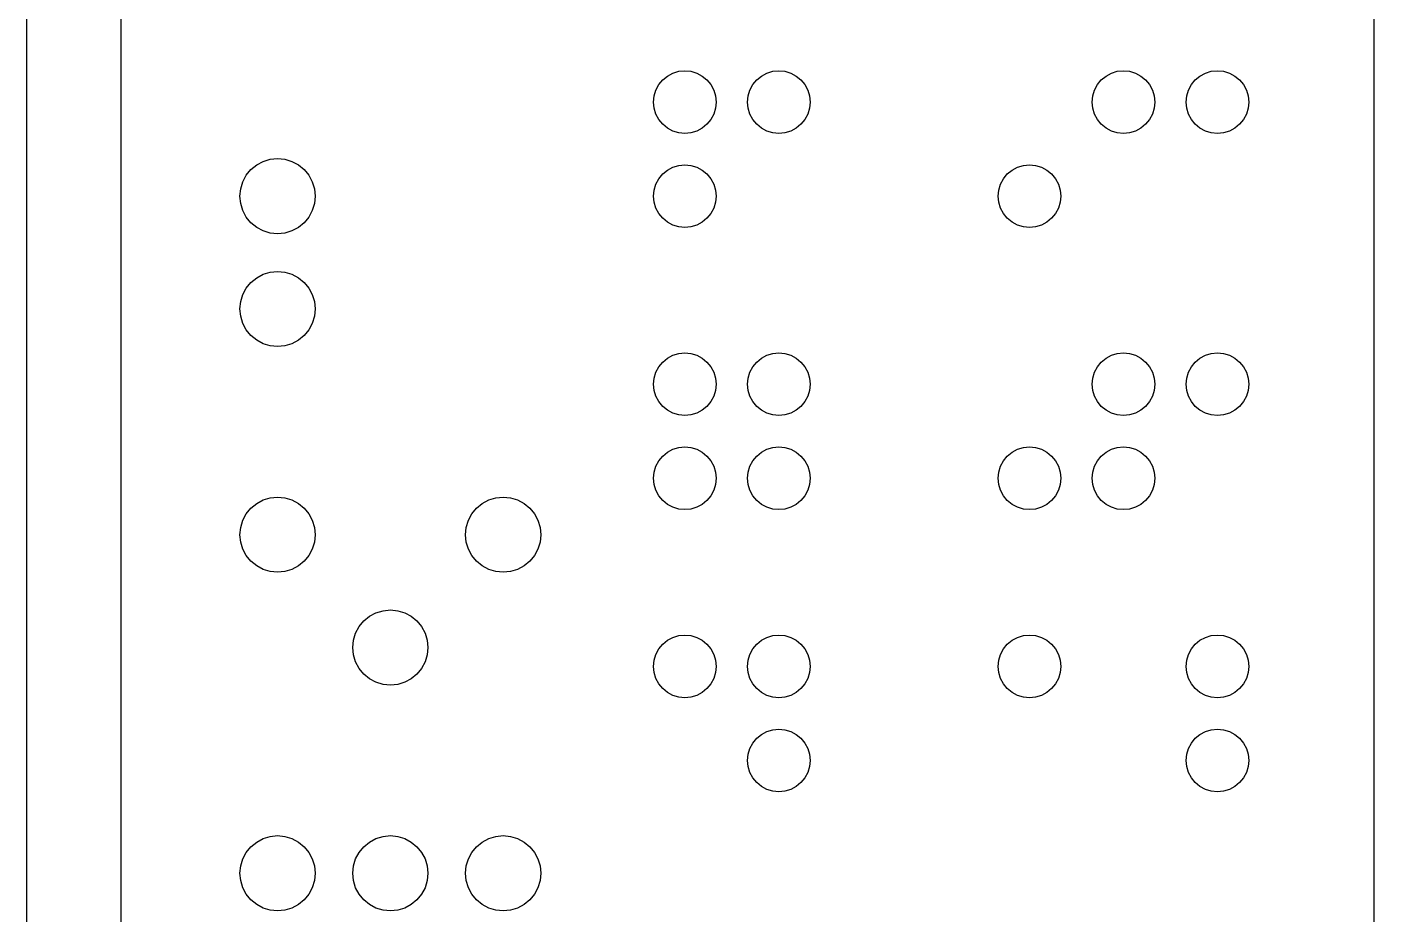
# Model space of a CAD drawing. Header units: metres. Extents: x 13 to 210, y -112 to 112.
# Drawn here: x 167 to 210, y -11.9 to 16.4 of the extents above; entities that cross this region are included whole.
import ezdxf

# ---------------------------------------------------------------- set-up
doc = ezdxf.new("R2010")
doc.units = ezdxf.units.M

msp = doc.modelspace()

# ---------------------------------------------------------------- linework, layer by layer
for p, q in [((167, -106), (167, 106)), ((170, 106), (170, -106)), ((210, -106), (210, 106)), ((187.169, 14.5556), (187.293, 14.7071)), ((187.293, 14.7071), (187.444, 14.8315)), ((187.444, 14.8315), (187.617, 14.9239)), ((187.617, 14.9239), (187.805, 14.9808)), ((187.805, 14.9808), (188, 15)), ((188, 15), (188.195, 14.9808)), ((188.195, 14.9808), (188.383, 14.9239)), ((188.383, 14.9239), (188.556, 14.8315)), ((188.556, 14.8315), (188.707, 14.7071)), ((188.707, 14.7071), (188.831, 14.5556)), ((190.169, 14.5556), (190.293, 14.7071)), ((190.293, 14.7071), (190.444, 14.8315)), ((190.444, 14.8315), (190.617, 14.9239)), ((190.617, 14.9239), (190.805, 14.9808)), ((190.805, 14.9808), (191, 15)), ((191, 15), (191.195, 14.9808)), ((191.195, 14.9808), (191.383, 14.9239)), ((191.383, 14.9239), (191.556, 14.8315)), ((191.556, 14.8315), (191.707, 14.7071)), ((191.707, 14.7071), (191.831, 14.5556)), ((201.169, 14.5556), (201.293, 14.7071)), ((201.293, 14.7071), (201.444, 14.8315)), ((201.444, 14.8315), (201.617, 14.9239)), ((201.617, 14.9239), (201.805, 14.9808)), ((201.805, 14.9808), (202, 15)), ((202, 15), (202.195, 14.9808)), ((202.195, 14.9808), (202.383, 14.9239)), ((202.383, 14.9239), (202.556, 14.8315)), ((202.556, 14.8315), (202.707, 14.7071)), ((202.707, 14.7071), (202.831, 14.5556)), ((204.169, 14.5556), (204.293, 14.7071)), ((204.293, 14.7071), (204.444, 14.8315)), ((204.444, 14.8315), (204.617, 14.9239)), ((204.617, 14.9239), (204.805, 14.9808)), ((204.805, 14.9808), (205, 15)), ((205, 15), (205.195, 14.9808)), ((205.195, 14.9808), (205.383, 14.9239)), ((205.383, 14.9239), (205.556, 14.8315)), ((205.556, 14.8315), (205.707, 14.7071)), ((205.707, 14.7071), (205.831, 14.5556)), ((187, 14), (187.019, 14.1951)), ((187.019, 14.1951), (187.076, 14.3827)), ((187.076, 14.3827), (187.169, 14.5556)), ((188.831, 14.5556), (188.924, 14.3827)), ((188.924, 14.3827), (188.981, 14.1951)), ((188.981, 14.1951), (189, 14)), ((190, 14), (190.019, 14.1951)), ((190.019, 14.1951), (190.076, 14.3827)), ((190.076, 14.3827), (190.169, 14.5556)), ((191.831, 14.5556), (191.924, 14.3827)), ((191.924, 14.3827), (191.981, 14.1951)), ((191.981, 14.1951), (192, 14)), ((201, 14), (201.019, 14.1951)), ((201.019, 14.1951), (201.076, 14.3827)), ((201.076, 14.3827), (201.169, 14.5556)), ((202.831, 14.5556), (202.924, 14.3827)), ((202.924, 14.3827), (202.981, 14.1951)), ((202.981, 14.1951), (203, 14)), ((204, 14), (204.019, 14.1951)), ((204.019, 14.1951), (204.076, 14.3827)), ((204.076, 14.3827), (204.169, 14.5556)), ((205.831, 14.5556), (205.924, 14.3827)), ((205.924, 14.3827), (205.981, 14.1951)), ((205.981, 14.1951), (206, 14)), ((187.019, 13.8049), (187, 14)), ((187.076, 13.6173), (187.019, 13.8049)), ((188.981, 13.8049), (188.924, 13.6173)), ((189, 14), (188.981, 13.8049)), ((190.019, 13.8049), (190, 14)), ((190.076, 13.6173), (190.019, 13.8049)), ((191.981, 13.8049), (191.924, 13.6173)), ((192, 14), (191.981, 13.8049)), ((201.019, 13.8049), (201, 14)), ((201.076, 13.6173), (201.019, 13.8049)), ((202.981, 13.8049), (202.924, 13.6173)), ((203, 14), (202.981, 13.8049)), ((204.019, 13.8049), (204, 14)), ((204.076, 13.6173), (204.019, 13.8049)), ((205.981, 13.8049), (205.924, 13.6173)), ((206, 14), (205.981, 13.8049)), ((187.169, 13.4444), (187.076, 13.6173)), ((187.293, 13.2929), (187.169, 13.4444)), ((188.831, 13.4444), (188.707, 13.2929)), ((188.924, 13.6173), (188.831, 13.4444)), ((190.169, 13.4444), (190.076, 13.6173)), ((190.293, 13.2929), (190.169, 13.4444)), ((191.831, 13.4444), (191.707, 13.2929)), ((191.924, 13.6173), (191.831, 13.4444)), ((201.169, 13.4444), (201.076, 13.6173)), ((201.293, 13.2929), (201.169, 13.4444)), ((202.831, 13.4444), (202.707, 13.2929)), ((202.924, 13.6173), (202.831, 13.4444)), ((204.169, 13.4444), (204.076, 13.6173)), ((204.293, 13.2929), (204.169, 13.4444)), ((205.831, 13.4444), (205.707, 13.2929)), ((205.924, 13.6173), (205.831, 13.4444)), ((187.444, 13.1685), (187.293, 13.2929)), ((187.617, 13.0761), (187.444, 13.1685)), ((187.805, 13.0192), (187.617, 13.0761)), ((188, 13), (187.805, 13.0192)), ((188.195, 13.0192), (188, 13)), ((188.383, 13.0761), (188.195, 13.0192)), ((188.556, 13.1685), (188.383, 13.0761)), ((188.707, 13.2929), (188.556, 13.1685)), ((190.444, 13.1685), (190.293, 13.2929)), ((190.617, 13.0761), (190.444, 13.1685)), ((190.805, 13.0192), (190.617, 13.0761)), ((191, 13), (190.805, 13.0192)), ((191.195, 13.0192), (191, 13)), ((191.383, 13.0761), (191.195, 13.0192)), ((191.556, 13.1685), (191.383, 13.0761)), ((191.707, 13.2929), (191.556, 13.1685)), ((201.444, 13.1685), (201.293, 13.2929)), ((201.617, 13.0761), (201.444, 13.1685)), ((201.805, 13.0192), (201.617, 13.0761)), ((202, 13), (201.805, 13.0192)), ((202.195, 13.0192), (202, 13)), ((202.383, 13.0761), (202.195, 13.0192)), ((202.556, 13.1685), (202.383, 13.0761)), ((202.707, 13.2929), (202.556, 13.1685)), ((204.444, 13.1685), (204.293, 13.2929)), ((204.617, 13.0761), (204.444, 13.1685)), ((204.805, 13.0192), (204.617, 13.0761)), ((205, 13), (204.805, 13.0192)), ((205.195, 13.0192), (205, 13)), ((205.383, 13.0761), (205.195, 13.0192)), ((205.556, 13.1685), (205.383, 13.0761)), ((205.707, 13.2929), (205.556, 13.1685)), ((174.333, 11.9978), (174.541, 12.1087)), ((174.541, 12.1087), (174.766, 12.1769)), ((174.766, 12.1769), (175, 12.2)), ((175, 12.2), (175.234, 12.1769)), ((175.234, 12.1769), (175.459, 12.1087)), ((175.459, 12.1087), (175.667, 11.9978)), ((173.891, 11.4592), (174.002, 11.6667)), ((174.002, 11.6667), (174.151, 11.8485)), ((174.151, 11.8485), (174.333, 11.9978)), ((175.667, 11.9978), (175.848, 11.8485)), ((175.848, 11.8485), (175.998, 11.6667)), ((175.998, 11.6667), (176.109, 11.4592)), ((187.169, 11.5556), (187.293, 11.7071)), ((187.293, 11.7071), (187.444, 11.8315)), ((187.444, 11.8315), (187.617, 11.9239)), ((187.617, 11.9239), (187.805, 11.9808)), ((187.805, 11.9808), (188, 12)), ((188, 12), (188.195, 11.9808)), ((188.195, 11.9808), (188.383, 11.9239)), ((188.383, 11.9239), (188.556, 11.8315)), ((188.556, 11.8315), (188.707, 11.7071)), ((188.707, 11.7071), (188.831, 11.5556)), ((198.169, 11.5556), (198.293, 11.7071)), ((198.293, 11.7071), (198.444, 11.8315)), ((198.444, 11.8315), (198.617, 11.9239)), ((198.617, 11.9239), (198.805, 11.9808)), ((198.805, 11.9808), (199, 12)), ((199, 12), (199.195, 11.9808)), ((199.195, 11.9808), (199.383, 11.9239)), ((199.383, 11.9239), (199.556, 11.8315)), ((199.556, 11.8315), (199.707, 11.7071)), ((199.707, 11.7071), (199.831, 11.5556)), ((173.8, 11), (173.823, 11.2341)), ((173.823, 11.2341), (173.891, 11.4592)), ((176.109, 11.4592), (176.177, 11.2341)), ((176.177, 11.2341), (176.2, 11)), ((187, 11), (187.019, 11.1951)), ((187.019, 11.1951), (187.076, 11.3827)), ((187.076, 11.3827), (187.169, 11.5556)), ((188.831, 11.5556), (188.924, 11.3827)), ((188.924, 11.3827), (188.981, 11.1951)), ((188.981, 11.1951), (189, 11)), ((198, 11), (198.019, 11.1951)), ((198.019, 11.1951), (198.076, 11.3827)), ((198.076, 11.3827), (198.169, 11.5556)), ((199.831, 11.5556), (199.924, 11.3827)), ((199.924, 11.3827), (199.981, 11.1951)), ((199.981, 11.1951), (200, 11)), ((173.823, 10.7659), (173.8, 11)), ((173.891, 10.5408), (173.823, 10.7659)), ((176.177, 10.7659), (176.109, 10.5408)), ((176.2, 11), (176.177, 10.7659)), ((187.019, 10.8049), (187, 11)), ((187.076, 10.6173), (187.019, 10.8049)), ((188.981, 10.8049), (188.924, 10.6173)), ((189, 11), (188.981, 10.8049)), ((198.019, 10.8049), (198, 11)), ((198.076, 10.6173), (198.019, 10.8049)), ((199.981, 10.8049), (199.924, 10.6173)), ((200, 11), (199.981, 10.8049)), ((174.002, 10.3333), (173.891, 10.5408)), ((174.151, 10.1515), (174.002, 10.3333)), ((175.998, 10.3333), (175.848, 10.1515)), ((176.109, 10.5408), (175.998, 10.3333)), ((187.169, 10.4444), (187.076, 10.6173)), ((187.293, 10.2929), (187.169, 10.4444)), ((188.831, 10.4444), (188.707, 10.2929)), ((188.924, 10.6173), (188.831, 10.4444)), ((198.169, 10.4444), (198.076, 10.6173)), ((198.293, 10.2929), (198.169, 10.4444)), ((199.831, 10.4444), (199.707, 10.2929)), ((199.924, 10.6173), (199.831, 10.4444)), ((174.333, 10.0022), (174.151, 10.1515)), ((174.541, 9.89136), (174.333, 10.0022)), ((174.766, 9.82307), (174.541, 9.89136)), ((175.459, 9.89136), (175.234, 9.82307)), ((175.667, 10.0022), (175.459, 9.89136)), ((175.848, 10.1515), (175.667, 10.0022)), ((187.444, 10.1685), (187.293, 10.2929)), ((187.617, 10.0761), (187.444, 10.1685)), ((187.805, 10.0192), (187.617, 10.0761)), ((188, 10), (187.805, 10.0192)), ((188.195, 10.0192), (188, 10)), ((188.383, 10.0761), (188.195, 10.0192)), ((188.556, 10.1685), (188.383, 10.0761)), ((188.707, 10.2929), (188.556, 10.1685)), ((198.444, 10.1685), (198.293, 10.2929)), ((198.617, 10.0761), (198.444, 10.1685)), ((198.805, 10.0192), (198.617, 10.0761)), ((199, 10), (198.805, 10.0192)), ((199.195, 10.0192), (199, 10)), ((199.383, 10.0761), (199.195, 10.0192)), ((199.556, 10.1685), (199.383, 10.0761)), ((199.707, 10.2929), (199.556, 10.1685)), ((175, 9.8), (174.766, 9.82307)), ((175.234, 9.82307), (175, 9.8)), ((174.766, 8.57695), (175, 8.60001)), ((175, 8.60001), (175.234, 8.57695)), ((174.002, 8.0667), (174.151, 8.24854)), ((174.151, 8.24854), (174.333, 8.39778)), ((174.333, 8.39778), (174.541, 8.50867)), ((174.541, 8.50867), (174.766, 8.57695)), ((175.234, 8.57695), (175.459, 8.50867)), ((175.459, 8.50867), (175.667, 8.39778)), ((175.667, 8.39778), (175.848, 8.24854)), ((175.848, 8.24854), (175.998, 8.0667)), ((173.823, 7.63412), (173.891, 7.85924)), ((173.891, 7.85924), (174.002, 8.0667)), ((175.998, 8.0667), (176.109, 7.85924)), ((176.109, 7.85924), (176.177, 7.63412)), ((173.8, 7.40001), (173.823, 7.63412)), ((173.823, 7.16591), (173.8, 7.40001)), ((176.177, 7.63412), (176.2, 7.40001)), ((176.2, 7.40001), (176.177, 7.16591)), ((173.891, 6.9408), (173.823, 7.16591)), ((174.002, 6.73334), (173.891, 6.9408)), ((176.109, 6.9408), (175.998, 6.73334)), ((176.177, 7.16591), (176.109, 6.9408)), ((174.151, 6.5515), (174.002, 6.73334)), ((174.333, 6.40225), (174.151, 6.5515)), ((175.848, 6.5515), (175.667, 6.40225)), ((175.998, 6.73334), (175.848, 6.5515)), ((174.541, 6.29135), (174.333, 6.40225)), ((174.766, 6.22308), (174.541, 6.29135)), ((175, 6.20001), (174.766, 6.22308)), ((175.234, 6.22308), (175, 6.20001)), ((175.459, 6.29135), (175.234, 6.22308)), ((175.667, 6.40225), (175.459, 6.29135)), ((187.169, 5.55556), (187.293, 5.70709)), ((187.293, 5.70709), (187.444, 5.83147)), ((187.444, 5.83147), (187.617, 5.92387)), ((187.617, 5.92387), (187.805, 5.98077)), ((187.805, 5.98077), (188, 6)), ((188, 6), (188.195, 5.98077)), ((188.195, 5.98077), (188.383, 5.92387)), ((188.383, 5.92387), (188.556, 5.83147)), ((188.556, 5.83147), (188.707, 5.70709)), ((188.707, 5.70709), (188.831, 5.55556)), ((190.169, 5.55556), (190.293, 5.70709)), ((190.293, 5.70709), (190.444, 5.83147)), ((190.444, 5.83147), (190.617, 5.92387)), ((190.617, 5.92387), (190.805, 5.98077)), ((190.805, 5.98077), (191, 6)), ((191, 6), (191.195, 5.98077)), ((191.195, 5.98077), (191.383, 5.92387)), ((191.383, 5.92387), (191.556, 5.83147)), ((191.556, 5.83147), (191.707, 5.70709)), ((191.707, 5.70709), (191.831, 5.55556)), ((201.169, 5.55556), (201.293, 5.70709)), ((201.293, 5.70709), (201.444, 5.83147)), ((201.444, 5.83147), (201.617, 5.92387)), ((201.617, 5.92387), (201.805, 5.98077)), ((201.805, 5.98077), (202, 6)), ((202, 6), (202.195, 5.98077)), ((202.195, 5.98077), (202.383, 5.92387)), ((202.383, 5.92387), (202.556, 5.83147)), ((202.556, 5.83147), (202.707, 5.70709)), ((202.707, 5.70709), (202.831, 5.55556)), ((204.169, 5.55556), (204.293, 5.70709)), ((204.293, 5.70709), (204.444, 5.83147)), ((204.444, 5.83147), (204.617, 5.92387)), ((204.617, 5.92387), (204.805, 5.98077)), ((204.805, 5.98077), (205, 6)), ((205, 6), (205.195, 5.98077)), ((205.195, 5.98077), (205.383, 5.92387)), ((205.383, 5.92387), (205.556, 5.83147)), ((205.556, 5.83147), (205.707, 5.70709)), ((205.707, 5.70709), (205.831, 5.55556)), ((187, 5), (187.019, 5.19508)), ((187.019, 5.19508), (187.076, 5.38268)), ((187.076, 5.38268), (187.169, 5.55556)), ((188.831, 5.55556), (188.924, 5.38268)), ((188.924, 5.38268), (188.981, 5.19508)), ((188.981, 5.19508), (189, 5)), ((190, 5), (190.019, 5.19508)), ((190.019, 5.19508), (190.076, 5.38268)), ((190.076, 5.38268), (190.169, 5.55556)), ((191.831, 5.55556), (191.924, 5.38268)), ((191.924, 5.38268), (191.981, 5.19508)), ((191.981, 5.19508), (192, 5)), ((201, 5), (201.019, 5.19508)), ((201.019, 5.19508), (201.076, 5.38268)), ((201.076, 5.38268), (201.169, 5.55556)), ((202.831, 5.55556), (202.924, 5.38268)), ((202.924, 5.38268), (202.981, 5.19508)), ((202.981, 5.19508), (203, 5)), ((204, 5), (204.019, 5.19508)), ((204.019, 5.19508), (204.076, 5.38268)), ((204.076, 5.38268), (204.169, 5.55556)), ((205.831, 5.55556), (205.924, 5.38268)), ((205.924, 5.38268), (205.981, 5.19508)), ((205.981, 5.19508), (206, 5)), ((187.019, 4.80492), (187, 5)), ((187.076, 4.61732), (187.019, 4.80492)), ((188.981, 4.80492), (188.924, 4.61732)), ((189, 5), (188.981, 4.80492)), ((190.019, 4.80492), (190, 5)), ((190.076, 4.61732), (190.019, 4.80492)), ((191.981, 4.80492), (191.924, 4.61732)), ((192, 5), (191.981, 4.80492)), ((201.019, 4.80492), (201, 5)), ((201.076, 4.61732), (201.019, 4.80492)), ((202.981, 4.80492), (202.924, 4.61732)), ((203, 5), (202.981, 4.80492)), ((204.019, 4.80492), (204, 5)), ((204.076, 4.61732), (204.019, 4.80492)), ((205.981, 4.80492), (205.924, 4.61732)), ((206, 5), (205.981, 4.80492)), ((187.169, 4.44444), (187.076, 4.61732)), ((187.293, 4.29291), (187.169, 4.44444)), ((188.831, 4.44444), (188.707, 4.29291)), ((188.924, 4.61732), (188.831, 4.44444)), ((190.169, 4.44444), (190.076, 4.61732)), ((190.293, 4.29291), (190.169, 4.44444)), ((191.831, 4.44444), (191.707, 4.29291)), ((191.924, 4.61732), (191.831, 4.44444)), ((201.169, 4.44444), (201.076, 4.61732)), ((201.293, 4.29291), (201.169, 4.44444)), ((202.831, 4.44444), (202.707, 4.29291)), ((202.924, 4.61732), (202.831, 4.44444)), ((204.169, 4.44444), (204.076, 4.61732)), ((204.293, 4.29291), (204.169, 4.44444)), ((205.831, 4.44444), (205.707, 4.29291)), ((205.924, 4.61732), (205.831, 4.44444)), ((187.444, 4.16853), (187.293, 4.29291)), ((187.617, 4.07613), (187.444, 4.16853)), ((187.805, 4.01923), (187.617, 4.07613)), ((188, 4), (187.805, 4.01923)), ((188.195, 4.01923), (188, 4)), ((188.383, 4.07613), (188.195, 4.01923)), ((188.556, 4.16853), (188.383, 4.07613)), ((188.707, 4.29291), (188.556, 4.16853)), ((190.444, 4.16853), (190.293, 4.29291)), ((190.617, 4.07613), (190.444, 4.16853)), ((190.805, 4.01923), (190.617, 4.07613)), ((191, 4), (190.805, 4.01923)), ((191.195, 4.01923), (191, 4)), ((191.383, 4.07613), (191.195, 4.01923)), ((191.556, 4.16853), (191.383, 4.07613)), ((191.707, 4.29291), (191.556, 4.16853)), ((201.444, 4.16853), (201.293, 4.29291)), ((201.617, 4.07613), (201.444, 4.16853)), ((201.805, 4.01923), (201.617, 4.07613)), ((202, 4), (201.805, 4.01923)), ((202.195, 4.01923), (202, 4)), ((202.383, 4.07613), (202.195, 4.01923)), ((202.556, 4.16853), (202.383, 4.07613)), ((202.707, 4.29291), (202.556, 4.16853)), ((204.444, 4.16853), (204.293, 4.29291)), ((204.617, 4.07613), (204.444, 4.16853)), ((204.805, 4.01923), (204.617, 4.07613)), ((205, 4), (204.805, 4.01923)), ((205.195, 4.01923), (205, 4)), ((205.383, 4.07613), (205.195, 4.01923)), ((205.556, 4.16853), (205.383, 4.07613)), ((205.707, 4.29291), (205.556, 4.16853)), ((187.169, 2.55557), (187.293, 2.70711)), ((187.293, 2.70711), (187.444, 2.83148)), ((187.444, 2.83148), (187.617, 2.92389)), ((187.617, 2.92389), (187.805, 2.98079)), ((187.805, 2.98079), (188, 3)), ((188, 3), (188.195, 2.98079)), ((188.195, 2.98079), (188.383, 2.92389)), ((188.383, 2.92389), (188.556, 2.83148)), ((188.556, 2.83148), (188.707, 2.70711)), ((188.707, 2.70711), (188.831, 2.55557)), ((190.169, 2.55557), (190.293, 2.70711)), ((190.293, 2.70711), (190.444, 2.83148)), ((190.444, 2.83148), (190.617, 2.92389)), ((190.617, 2.92389), (190.805, 2.98079)), ((190.805, 2.98079), (191, 3)), ((191, 3), (191.195, 2.98079)), ((191.195, 2.98079), (191.383, 2.92389)), ((191.383, 2.92389), (191.556, 2.83148)), ((191.556, 2.83148), (191.707, 2.70711)), ((191.707, 2.70711), (191.831, 2.55557)), ((198.169, 2.55557), (198.293, 2.70711)), ((198.293, 2.70711), (198.444, 2.83148)), ((198.444, 2.83148), (198.617, 2.92389)), ((198.617, 2.92389), (198.805, 2.98079)), ((198.805, 2.98079), (199, 3)), ((199, 3), (199.195, 2.98079)), ((199.195, 2.98079), (199.383, 2.92389)), ((199.383, 2.92389), (199.556, 2.83148)), ((199.556, 2.83148), (199.707, 2.70711)), ((199.707, 2.70711), (199.831, 2.55557)), ((201.169, 2.55557), (201.293, 2.70711)), ((201.293, 2.70711), (201.444, 2.83148)), ((201.444, 2.83148), (201.617, 2.92389)), ((201.617, 2.92389), (201.805, 2.98079)), ((201.805, 2.98079), (202, 3)), ((202, 3), (202.195, 2.98079)), ((202.195, 2.98079), (202.383, 2.92389)), ((202.383, 2.92389), (202.556, 2.83148)), ((202.556, 2.83148), (202.707, 2.70711)), ((202.707, 2.70711), (202.831, 2.55557)), ((187, 2), (187.019, 2.1951)), ((187.019, 2.1951), (187.076, 2.38269)), ((187.076, 2.38269), (187.169, 2.55557)), ((188.831, 2.55557), (188.924, 2.38269)), ((188.924, 2.38269), (188.981, 2.1951)), ((188.981, 2.1951), (189, 2)), ((190, 2), (190.019, 2.1951)), ((190.019, 2.1951), (190.076, 2.38269)), ((190.076, 2.38269), (190.169, 2.55557)), ((191.831, 2.55557), (191.924, 2.38269)), ((191.924, 2.38269), (191.981, 2.1951)), ((191.981, 2.1951), (192, 2)), ((198, 2), (198.019, 2.1951)), ((198.019, 2.1951), (198.076, 2.38269)), ((198.076, 2.38269), (198.169, 2.55557)), ((199.831, 2.55557), (199.924, 2.38269)), ((199.924, 2.38269), (199.981, 2.1951)), ((199.981, 2.1951), (200, 2)), ((201, 2), (201.019, 2.1951)), ((201.019, 2.1951), (201.076, 2.38269)), ((201.076, 2.38269), (201.169, 2.55557)), ((202.831, 2.55557), (202.924, 2.38269)), ((202.924, 2.38269), (202.981, 2.1951)), ((202.981, 2.1951), (203, 2)), ((187.019, 1.80492), (187, 2)), ((187.076, 1.61732), (187.019, 1.80492)), ((188.981, 1.80492), (188.924, 1.61732)), ((189, 2), (188.981, 1.80492)), ((190.019, 1.80492), (190, 2)), ((190.076, 1.61732), (190.019, 1.80492)), ((191.981, 1.80492), (191.924, 1.61732)), ((192, 2), (191.981, 1.80492)), ((198.019, 1.80492), (198, 2)), ((198.076, 1.61732), (198.019, 1.80492)), ((199.981, 1.80492), (199.924, 1.61732)), ((200, 2), (199.981, 1.80492)), ((201.019, 1.80492), (201, 2)), ((201.076, 1.61732), (201.019, 1.80492)), ((202.981, 1.80492), (202.924, 1.61732)), ((203, 2), (202.981, 1.80492)), ((174.333, 1.19777), (174.541, 1.30865)), ((174.541, 1.30865), (174.766, 1.37694)), ((174.766, 1.37694), (175, 1.40001)), ((175, 1.40001), (175.234, 1.37694)), ((175.234, 1.37694), (175.459, 1.30865)), ((175.459, 1.30865), (175.667, 1.19777)), ((181.533, 1.19777), (181.741, 1.30865)), ((181.741, 1.30865), (181.966, 1.37694)), ((181.966, 1.37694), (182.2, 1.40001)), ((182.2, 1.40001), (182.434, 1.37694)), ((182.434, 1.37694), (182.659, 1.30865)), ((182.659, 1.30865), (182.867, 1.19777)), ((187.169, 1.44444), (187.076, 1.61732)), ((187.293, 1.29291), (187.169, 1.44444)), ((187.444, 1.16853), (187.293, 1.29291)), ((188.707, 1.29291), (188.556, 1.16853)), ((188.831, 1.44444), (188.707, 1.29291)), ((188.924, 1.61732), (188.831, 1.44444)), ((190.169, 1.44444), (190.076, 1.61732)), ((190.293, 1.29291), (190.169, 1.44444)), ((190.444, 1.16853), (190.293, 1.29291)), ((191.707, 1.29291), (191.556, 1.16853)), ((191.831, 1.44444), (191.707, 1.29291)), ((191.924, 1.61732), (191.831, 1.44444)), ((198.169, 1.44444), (198.076, 1.61732)), ((198.293, 1.29291), (198.169, 1.44444)), ((198.444, 1.16853), (198.293, 1.29291)), ((199.707, 1.29291), (199.556, 1.16853)), ((199.831, 1.44444), (199.707, 1.29291)), ((199.924, 1.61732), (199.831, 1.44444)), ((201.169, 1.44444), (201.076, 1.61732)), ((201.293, 1.29291), (201.169, 1.44444)), ((201.444, 1.16853), (201.293, 1.29291)), ((202.707, 1.29291), (202.556, 1.16853)), ((202.831, 1.44444), (202.707, 1.29291)), ((202.924, 1.61732), (202.831, 1.44444)), ((173.891, 0.65921), (174.002, 0.86667)), ((174.002, 0.86667), (174.151, 1.04852)), ((174.151, 1.04852), (174.333, 1.19777)), ((175.667, 1.19777), (175.848, 1.04852)), ((175.848, 1.04852), (175.998, 0.86667)), ((175.998, 0.86667), (176.109, 0.65921)), ((181.091, 0.65921), (181.202, 0.86667)), ((181.202, 0.86667), (181.351, 1.04852)), ((181.351, 1.04852), (181.533, 1.19777)), ((182.867, 1.19777), (183.049, 1.04852)), ((183.049, 1.04852), (183.198, 0.86667)), ((183.198, 0.86667), (183.309, 0.65921)), ((187.617, 1.07613), (187.444, 1.16853)), ((187.805, 1.01923), (187.617, 1.07613)), ((188, 1), (187.805, 1.01923)), ((188.195, 1.01923), (188, 1)), ((188.383, 1.07613), (188.195, 1.01923)), ((188.556, 1.16853), (188.383, 1.07613)), ((190.617, 1.07613), (190.444, 1.16853)), ((190.805, 1.01923), (190.617, 1.07613)), ((191, 1), (190.805, 1.01923)), ((191.195, 1.01923), (191, 1)), ((191.383, 1.07613), (191.195, 1.01923)), ((191.556, 1.16853), (191.383, 1.07613)), ((198.617, 1.07613), (198.444, 1.16853)), ((198.805, 1.01923), (198.617, 1.07613)), ((199, 1), (198.805, 1.01923)), ((199.195, 1.01923), (199, 1)), ((199.383, 1.07613), (199.195, 1.01923)), ((199.556, 1.16853), (199.383, 1.07613)), ((201.617, 1.07613), (201.444, 1.16853)), ((201.805, 1.01923), (201.617, 1.07613)), ((202, 1), (201.805, 1.01923)), ((202.195, 1.01923), (202, 1)), ((202.383, 1.07613), (202.195, 1.01923)), ((202.556, 1.16853), (202.383, 1.07613)), ((173.8, 0.20001), (173.823, 0.43411)), ((173.823, 0.43411), (173.891, 0.65921)), ((176.109, 0.65921), (176.177, 0.43411)), ((176.177, 0.43411), (176.2, 0.20001)), ((181, 0.20001), (181.023, 0.43411)), ((181.023, 0.43411), (181.091, 0.65921)), ((183.309, 0.65921), (183.377, 0.43411)), ((183.377, 0.43411), (183.4, 0.20001)), ((173.823, -0.03409), (173.8, 0.20001)), ((176.2, 0.20001), (176.177, -0.03409)), ((181.023, -0.03409), (181, 0.20001)), ((183.4, 0.20001), (183.377, -0.03409)), ((173.891, -0.2592), (173.823, -0.03409)), ((174.002, -0.46666), (173.891, -0.2592)), ((176.109, -0.2592), (175.998, -0.46666)), ((176.177, -0.03409), (176.109, -0.2592)), ((181.091, -0.2592), (181.023, -0.03409)), ((181.202, -0.46666), (181.091, -0.2592)), ((183.309, -0.2592), (183.198, -0.46666)), ((183.377, -0.03409), (183.309, -0.2592)), ((174.151, -0.6485), (174.002, -0.46666)), ((174.333, -0.79776), (174.151, -0.6485)), ((174.541, -0.90865), (174.333, -0.79776)), ((175.667, -0.79776), (175.459, -0.90865)), ((175.848, -0.6485), (175.667, -0.79776)), ((175.998, -0.46666), (175.848, -0.6485)), ((181.351, -0.6485), (181.202, -0.46666)), ((181.533, -0.79776), (181.351, -0.6485)), ((181.741, -0.90865), (181.533, -0.79776)), ((182.867, -0.79776), (182.659, -0.90865)), ((183.049, -0.6485), (182.867, -0.79776)), ((183.198, -0.46666), (183.049, -0.6485)), ((174.766, -0.97693), (174.541, -0.90865)), ((175, -1), (174.766, -0.97693)), ((175.234, -0.97693), (175, -1)), ((175.459, -0.90865), (175.234, -0.97693)), ((181.966, -0.97693), (181.741, -0.90865)), ((182.2, -1), (181.966, -0.97693)), ((182.434, -0.97693), (182.2, -1)), ((182.659, -0.90865), (182.434, -0.97693)), ((177.602, -2.73331), (177.751, -2.55147)), ((177.751, -2.55147), (177.933, -2.40222)), ((177.933, -2.40222), (178.141, -2.29132)), ((178.141, -2.29132), (178.366, -2.22305)), ((178.366, -2.22305), (178.6, -2.2)), ((178.6, -2.2), (178.834, -2.22305)), ((178.834, -2.22305), (179.059, -2.29132)), ((179.059, -2.29132), (179.267, -2.40222)), ((179.267, -2.40222), (179.449, -2.55147)), ((179.449, -2.55147), (179.598, -2.73331)), ((177.423, -3.16588), (177.491, -2.94077)), ((177.491, -2.94077), (177.602, -2.73331)), ((179.598, -2.73331), (179.709, -2.94077)), ((179.709, -2.94077), (179.777, -3.16588)), ((187.805, -3.01923), (188, -3)), ((188, -3), (188.195, -3.01923)), ((190.805, -3.01923), (191, -3)), ((191, -3), (191.195, -3.01923)), ((198.805, -3.01923), (199, -3)), ((199, -3), (199.195, -3.01923)), ((204.805, -3.01923), (205, -3)), ((205, -3), (205.195, -3.01923)), ((177.4, -3.39999), (177.423, -3.16588)), ((177.423, -3.63409), (177.4, -3.39999)), ((179.777, -3.16588), (179.8, -3.39999)), ((179.8, -3.39999), (179.777, -3.63409)), ((187.169, -3.44444), (187.293, -3.29291)), ((187.293, -3.29291), (187.444, -3.16853)), ((187.444, -3.16853), (187.617, -3.07613)), ((187.617, -3.07613), (187.805, -3.01923)), ((188.195, -3.01923), (188.383, -3.07613)), ((188.383, -3.07613), (188.556, -3.16853)), ((188.556, -3.16853), (188.707, -3.29291)), ((188.707, -3.29291), (188.831, -3.44444)), ((190.169, -3.44444), (190.293, -3.29291)), ((190.293, -3.29291), (190.444, -3.16853)), ((190.444, -3.16853), (190.617, -3.07613)), ((190.617, -3.07613), (190.805, -3.01923)), ((191.195, -3.01923), (191.383, -3.07613)), ((191.383, -3.07613), (191.556, -3.16853)), ((191.556, -3.16853), (191.707, -3.29291)), ((191.707, -3.29291), (191.831, -3.44444)), ((198.169, -3.44444), (198.293, -3.29291)), ((198.293, -3.29291), (198.444, -3.16853)), ((198.444, -3.16853), (198.617, -3.07613)), ((198.617, -3.07613), (198.805, -3.01923)), ((199.195, -3.01923), (199.383, -3.07613)), ((199.383, -3.07613), (199.556, -3.16853)), ((199.556, -3.16853), (199.707, -3.29291)), ((199.707, -3.29291), (199.831, -3.44444)), ((204.169, -3.44444), (204.293, -3.29291)), ((204.293, -3.29291), (204.444, -3.16853)), ((204.444, -3.16853), (204.617, -3.07613)), ((204.617, -3.07613), (204.805, -3.01923)), ((205.195, -3.01923), (205.383, -3.07613)), ((205.383, -3.07613), (205.556, -3.16853)), ((205.556, -3.16853), (205.707, -3.29291)), ((205.707, -3.29291), (205.831, -3.44444)), ((177.491, -3.85921), (177.423, -3.63409)), ((177.602, -4.06667), (177.491, -3.85921)), ((179.709, -3.85921), (179.598, -4.06667)), ((179.777, -3.63409), (179.709, -3.85921)), ((187, -4), (187.019, -3.80492)), ((187.019, -3.80492), (187.076, -3.61732)), ((187.076, -3.61732), (187.169, -3.44444)), ((188.831, -3.44444), (188.924, -3.61732)), ((188.924, -3.61732), (188.981, -3.80492)), ((188.981, -3.80492), (189, -4)), ((190, -4), (190.019, -3.80492)), ((190.019, -3.80492), (190.076, -3.61732)), ((190.076, -3.61732), (190.169, -3.44444)), ((191.831, -3.44444), (191.924, -3.61732)), ((191.924, -3.61732), (191.981, -3.80492)), ((191.981, -3.80492), (192, -4)), ((198, -4), (198.019, -3.80492)), ((198.019, -3.80492), (198.076, -3.61732)), ((198.076, -3.61732), (198.169, -3.44444)), ((199.831, -3.44444), (199.924, -3.61732)), ((199.924, -3.61732), (199.981, -3.80492)), ((199.981, -3.80492), (200, -4)), ((204, -4), (204.019, -3.80492)), ((204.019, -3.80492), (204.076, -3.61732)), ((204.076, -3.61732), (204.169, -3.44444)), ((205.831, -3.44444), (205.924, -3.61732)), ((205.924, -3.61732), (205.981, -3.80492)), ((205.981, -3.80492), (206, -4)), ((177.751, -4.2485), (177.602, -4.06667)), ((177.933, -4.39775), (177.751, -4.2485)), ((179.449, -4.2485), (179.267, -4.39775)), ((179.598, -4.06667), (179.449, -4.2485)), ((187.019, -4.19508), (187, -4)), ((187.076, -4.38268), (187.019, -4.19508)), ((188.981, -4.19508), (188.924, -4.38268)), ((189, -4), (188.981, -4.19508)), ((190.019, -4.19508), (190, -4)), ((190.076, -4.38268), (190.019, -4.19508)), ((191.981, -4.19508), (191.924, -4.38268)), ((192, -4), (191.981, -4.19508)), ((198.019, -4.19508), (198, -4)), ((198.076, -4.38268), (198.019, -4.19508)), ((199.981, -4.19508), (199.924, -4.38268)), ((200, -4), (199.981, -4.19508)), ((204.019, -4.19508), (204, -4)), ((204.076, -4.38268), (204.019, -4.19508)), ((205.981, -4.19508), (205.924, -4.38268)), ((206, -4), (205.981, -4.19508)), ((178.141, -4.50864), (177.933, -4.39775)), ((178.366, -4.57692), (178.141, -4.50864)), ((178.6, -4.59999), (178.366, -4.57692)), ((178.834, -4.57692), (178.6, -4.59999)), ((179.059, -4.50864), (178.834, -4.57692)), ((179.267, -4.39775), (179.059, -4.50864)), ((187.169, -4.55556), (187.076, -4.38268)), ((187.293, -4.70709), (187.169, -4.55556)), ((187.444, -4.83147), (187.293, -4.70709)), ((188.707, -4.70709), (188.556, -4.83147)), ((188.831, -4.55556), (188.707, -4.70709)), ((188.924, -4.38268), (188.831, -4.55556)), ((190.169, -4.55556), (190.076, -4.38268)), ((190.293, -4.70709), (190.169, -4.55556)), ((190.444, -4.83147), (190.293, -4.70709)), ((191.707, -4.70709), (191.556, -4.83147)), ((191.831, -4.55556), (191.707, -4.70709)), ((191.924, -4.38268), (191.831, -4.55556)), ((198.169, -4.55556), (198.076, -4.38268)), ((198.293, -4.70709), (198.169, -4.55556)), ((198.444, -4.83147), (198.293, -4.70709)), ((199.707, -4.70709), (199.556, -4.83147)), ((199.831, -4.55556), (199.707, -4.70709)), ((199.924, -4.38268), (199.831, -4.55556)), ((204.169, -4.55556), (204.076, -4.38268)), ((204.293, -4.70709), (204.169, -4.55556)), ((204.444, -4.83147), (204.293, -4.70709)), ((205.707, -4.70709), (205.556, -4.83147)), ((205.831, -4.55556), (205.707, -4.70709)), ((205.924, -4.38268), (205.831, -4.55556)), ((187.617, -4.92387), (187.444, -4.83147)), ((187.805, -4.98077), (187.617, -4.92387)), ((188, -5), (187.805, -4.98077)), ((188.195, -4.98077), (188, -5)), ((188.383, -4.92387), (188.195, -4.98077)), ((188.556, -4.83147), (188.383, -4.92387)), ((190.617, -4.92387), (190.444, -4.83147)), ((190.805, -4.98077), (190.617, -4.92387)), ((191, -5), (190.805, -4.98077)), ((191.195, -4.98077), (191, -5)), ((191.383, -4.92387), (191.195, -4.98077)), ((191.556, -4.83147), (191.383, -4.92387)), ((198.617, -4.92387), (198.444, -4.83147)), ((198.805, -4.98077), (198.617, -4.92387)), ((199, -5), (198.805, -4.98077)), ((199.195, -4.98077), (199, -5)), ((199.383, -4.92387), (199.195, -4.98077)), ((199.556, -4.83147), (199.383, -4.92387)), ((204.617, -4.92387), (204.444, -4.83147)), ((204.805, -4.98077), (204.617, -4.92387)), ((205, -5), (204.805, -4.98077)), ((205.195, -4.98077), (205, -5)), ((205.383, -4.92387), (205.195, -4.98077)), ((205.556, -4.83147), (205.383, -4.92387)), ((190.617, -6.07611), (190.805, -6.01921)), ((190.805, -6.01921), (191, -6)), ((191, -6), (191.195, -6.01921)), ((191.195, -6.01921), (191.383, -6.07611)), ((204.617, -6.07611), (204.805, -6.01921)), ((204.805, -6.01921), (205, -6)), ((205, -6), (205.195, -6.01921)), ((205.195, -6.01921), (205.383, -6.07611)), ((190.076, -6.61731), (190.169, -6.44443)), ((190.169, -6.44443), (190.293, -6.29289)), ((190.293, -6.29289), (190.444, -6.16852)), ((190.444, -6.16852), (190.617, -6.07611)), ((191.383, -6.07611), (191.556, -6.16852)), ((191.556, -6.16852), (191.707, -6.29289)), ((191.707, -6.29289), (191.831, -6.44443)), ((191.831, -6.44443), (191.924, -6.61731)), ((204.076, -6.61731), (204.169, -6.44443)), ((204.169, -6.44443), (204.293, -6.29289)), ((204.293, -6.29289), (204.444, -6.16852)), ((204.444, -6.16852), (204.617, -6.07611)), ((205.383, -6.07611), (205.556, -6.16852)), ((205.556, -6.16852), (205.707, -6.29289)), ((205.707, -6.29289), (205.831, -6.44443)), ((205.831, -6.44443), (205.924, -6.61731)), ((190, -7), (190.019, -6.8049)), ((190.019, -6.8049), (190.076, -6.61731)), ((191.924, -6.61731), (191.981, -6.8049)), ((191.981, -6.8049), (192, -7)), ((204, -7), (204.019, -6.8049)), ((204.019, -6.8049), (204.076, -6.61731)), ((205.924, -6.61731), (205.981, -6.8049)), ((205.981, -6.8049), (206, -7)), ((190.019, -7.19508), (190, -7)), ((190.076, -7.38268), (190.019, -7.19508)), ((191.981, -7.19508), (191.924, -7.38268)), ((192, -7), (191.981, -7.19508)), ((204.019, -7.19508), (204, -7)), ((204.076, -7.38268), (204.019, -7.19508)), ((205.981, -7.19508), (205.924, -7.38268)), ((206, -7), (205.981, -7.19508)), ((190.169, -7.55556), (190.076, -7.38268)), ((190.293, -7.70709), (190.169, -7.55556)), ((190.444, -7.83147), (190.293, -7.70709)), ((191.707, -7.70709), (191.556, -7.83147)), ((191.831, -7.55556), (191.707, -7.70709)), ((191.924, -7.38268), (191.831, -7.55556)), ((204.169, -7.55556), (204.076, -7.38268)), ((204.293, -7.70709), (204.169, -7.55556)), ((204.444, -7.83147), (204.293, -7.70709)), ((205.707, -7.70709), (205.556, -7.83147)), ((205.831, -7.55556), (205.707, -7.70709)), ((205.924, -7.38268), (205.831, -7.55556)), ((190.617, -7.92387), (190.444, -7.83147)), ((190.805, -7.98077), (190.617, -7.92387)), ((191, -8), (190.805, -7.98077)), ((191.195, -7.98077), (191, -8)), ((191.383, -7.92387), (191.195, -7.98077)), ((191.556, -7.83147), (191.383, -7.92387)), ((204.617, -7.92387), (204.444, -7.83147)), ((204.805, -7.98077), (204.617, -7.92387)), ((205, -8), (204.805, -7.98077)), ((205.195, -7.98077), (205, -8)), ((205.383, -7.92387), (205.195, -7.98077)), ((205.556, -7.83147), (205.383, -7.92387)), ((174.541, -9.49135), (174.766, -9.42307)), ((174.766, -9.42307), (175, -9.39999)), ((175, -9.39999), (175.234, -9.42307)), ((175.234, -9.42307), (175.459, -9.49135)), ((178.141, -9.49135), (178.366, -9.42307)), ((178.366, -9.42307), (178.6, -9.39999)), ((178.6, -9.39999), (178.834, -9.42307)), ((178.834, -9.42307), (179.059, -9.49135)), ((181.741, -9.49135), (181.966, -9.42307)), ((181.966, -9.42307), (182.2, -9.39999)), ((182.2, -9.39999), (182.434, -9.42307)), ((182.434, -9.42307), (182.659, -9.49135)), ((174.002, -9.93332), (174.151, -9.75148)), ((174.151, -9.75148), (174.333, -9.60223)), ((174.333, -9.60223), (174.541, -9.49135)), ((175.459, -9.49135), (175.667, -9.60223)), ((175.667, -9.60223), (175.848, -9.75148)), ((175.848, -9.75148), (175.998, -9.93332)), ((177.602, -9.93332), (177.751, -9.75148)), ((177.751, -9.75148), (177.933, -9.60223)), ((177.933, -9.60223), (178.141, -9.49135)), ((179.059, -9.49135), (179.267, -9.60223)), ((179.267, -9.60223), (179.449, -9.75148)), ((179.449, -9.75148), (179.598, -9.93332)), ((181.202, -9.93332), (181.351, -9.75148)), ((181.351, -9.75148), (181.533, -9.60223)), ((181.533, -9.60223), (181.741, -9.49135)), ((182.659, -9.49135), (182.867, -9.60223)), ((182.867, -9.60223), (183.049, -9.75148)), ((183.049, -9.75148), (183.198, -9.93332)), ((173.823, -10.3659), (173.891, -10.1408)), ((173.891, -10.1408), (174.002, -9.93332)), ((175.998, -9.93332), (176.109, -10.1408)), ((176.109, -10.1408), (176.177, -10.3659)), ((177.423, -10.3659), (177.491, -10.1408)), ((177.491, -10.1408), (177.602, -9.93332)), ((179.598, -9.93332), (179.709, -10.1408)), ((179.709, -10.1408), (179.777, -10.3659)), ((181.023, -10.3659), (181.091, -10.1408)), ((181.091, -10.1408), (181.202, -9.93332)), ((183.198, -9.93332), (183.309, -10.1408)), ((183.309, -10.1408), (183.377, -10.3659)), ((173.8, -10.6), (173.823, -10.3659)), ((173.823, -10.8341), (173.8, -10.6)), ((176.177, -10.3659), (176.2, -10.6)), ((176.2, -10.6), (176.177, -10.8341)), ((177.4, -10.6), (177.423, -10.3659)), ((177.423, -10.8341), (177.4, -10.6)), ((179.777, -10.3659), (179.8, -10.6)), ((179.8, -10.6), (179.777, -10.8341)), ((181, -10.6), (181.023, -10.3659)), ((181.023, -10.8341), (181, -10.6)), ((183.377, -10.3659), (183.4, -10.6)), ((183.4, -10.6), (183.377, -10.8341)), ((173.891, -11.0592), (173.823, -10.8341)), ((174.002, -11.2667), (173.891, -11.0592)), ((176.109, -11.0592), (175.998, -11.2667)), ((176.177, -10.8341), (176.109, -11.0592)), ((177.491, -11.0592), (177.423, -10.8341)), ((177.602, -11.2667), (177.491, -11.0592)), ((179.709, -11.0592), (179.598, -11.2667)), ((179.777, -10.8341), (179.709, -11.0592)), ((181.091, -11.0592), (181.023, -10.8341)), ((181.202, -11.2667), (181.091, -11.0592)), ((183.309, -11.0592), (183.198, -11.2667)), ((183.377, -10.8341), (183.309, -11.0592)), ((174.151, -11.4485), (174.002, -11.2667)), ((174.333, -11.5977), (174.151, -11.4485)), ((174.541, -11.7086), (174.333, -11.5977)), ((175.667, -11.5977), (175.459, -11.7086)), ((175.848, -11.4485), (175.667, -11.5977)), ((175.998, -11.2667), (175.848, -11.4485)), ((177.751, -11.4485), (177.602, -11.2667)), ((177.933, -11.5977), (177.751, -11.4485)), ((178.141, -11.7086), (177.933, -11.5977)), ((179.267, -11.5977), (179.059, -11.7086)), ((179.449, -11.4485), (179.267, -11.5977)), ((179.598, -11.2667), (179.449, -11.4485)), ((181.351, -11.4485), (181.202, -11.2667)), ((181.533, -11.5977), (181.351, -11.4485)), ((181.741, -11.7086), (181.533, -11.5977)), ((182.867, -11.5977), (182.659, -11.7086)), ((183.049, -11.4485), (182.867, -11.5977)), ((183.198, -11.2667), (183.049, -11.4485)), ((174.766, -11.7769), (174.541, -11.7086)), ((175, -11.8), (174.766, -11.7769)), ((175.234, -11.7769), (175, -11.8)), ((175.459, -11.7086), (175.234, -11.7769)), ((178.366, -11.7769), (178.141, -11.7086)), ((178.6, -11.8), (178.366, -11.7769)), ((178.834, -11.7769), (178.6, -11.8)), ((179.059, -11.7086), (178.834, -11.7769)), ((181.966, -11.7769), (181.741, -11.7086)), ((182.2, -11.8), (181.966, -11.7769)), ((182.434, -11.7769), (182.2, -11.8)), ((182.659, -11.7086), (182.434, -11.7769))]:
    msp.add_line(p, q)

doc.saveas('drawing.dxf')
